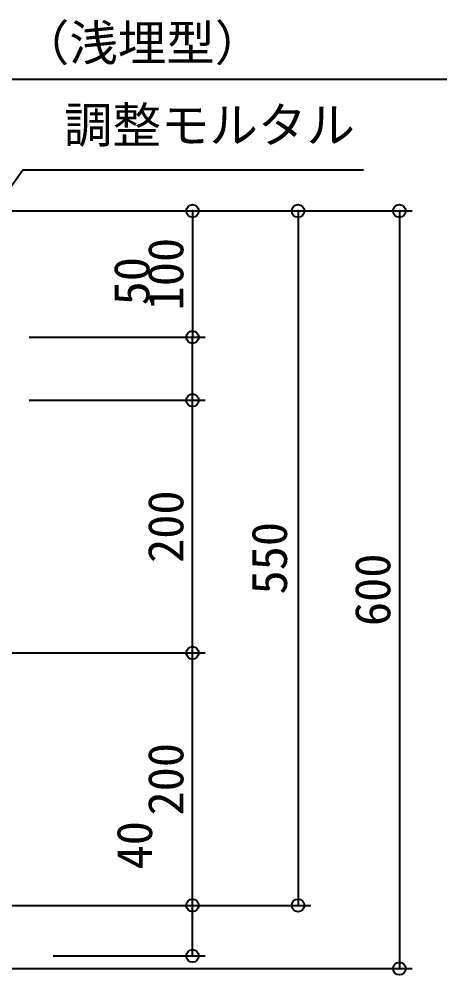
# Model space of a CAD drawing. Units: millimetres at full size, sheet at 1:20. Extents: x -5778 to 5792, y -3160 to 3160.
# Drawn here: x -3082 to -2743, y 1975 to 2732 of the extents above; entities that cross this region are included whole.
import ezdxf
from ezdxf.enums import TextEntityAlignment as Align

# ---------------------------------------------------------------- set-up
doc = ezdxf.new("R2010")
doc.units = ezdxf.units.MM
doc.header["$LTSCALE"] = 20
doc.header["$PDMODE"] = 32
doc.header["$PDSIZE"] = 10
doc.layers.add('0-E_寸法', color=1, linetype='Continuous', lineweight=40)
doc.styles.add('ＭＳ ゴシック', font='')
doc.styles.get('ＭＳ ゴシック').set_extended_font_data('MS Gothic')

msp = doc.modelspace()

# ---------------------------------------------------------------- linework, layer by layer
at = {"layer": '0-E_寸法'}
for p, q in [((-3114.82, 2684.41), (-2743.11, 2684.41)), ((-3189.93, 2456.81), (-3078.98, 2612.57)), ((-3078.98, 2612.57), (-2809.21, 2612.57)), ((-3145.82, 2579.98), (-2934.59, 2579.98)), ((-3145.82, 2579.98), (-2850.93, 2579.98)), ((-3145.82, 2579.98), (-2770.71, 2579.98)), ((-2944.59, 2579.98), (-2944.59, 2479.98)), ((-2860.93, 2579.98), (-2860.93, 2029.98)), ((-2780.71, 2579.98), (-2780.71, 1979.98)), ((-3073.82, 2479.98), (-2934.59, 2479.98)), ((-3073.82, 2479.98), (-2934.59, 2479.98)), ((-2944.59, 2429.98), (-2944.59, 2479.98)), ((-3073.82, 2429.98), (-2934.59, 2429.98)), ((-3073.82, 2429.98), (-2934.59, 2429.98)), ((-2944.59, 2229.98), (-2944.59, 2429.98)), ((-3136.56, 2229.98), (-2934.59, 2229.98)), ((-3136.56, 2229.98), (-2934.59, 2229.98)), ((-2944.59, 2029.98), (-2944.59, 2229.98)), ((-3114.82, 2029.98), (-2934.59, 2029.98)), ((-3114.82, 2029.98), (-2934.59, 2029.98)), ((-3114.82, 2029.98), (-2850.93, 2029.98)), ((-2944.59, 1989.99), (-2944.59, 2029.98)), ((-3054.82, 1989.99), (-2934.59, 1989.99)), ((-3404.82, 1979.98), (-2770.71, 1979.98))]:
    msp.add_line(p, q, dxfattribs=at)
for p in [(-2944.59, 2579.98), (-2860.93, 2579.98), (-2780.71, 2579.98), (-2944.59, 2479.98), (-2944.59, 2429.98), (-2944.59, 2229.98), (-2944.59, 2029.98), (-2860.93, 2029.98), (-2944.59, 1989.99), (-2780.71, 1979.98)]:
    msp.add_point(p, dxfattribs=at)

# ---------------------------------------------------------------- texts
at = {"layer": '0-E_寸法', "style": 'ＭＳ ゴシック'}
for s, p in [('（浅埋型）', (-3080.52, 2690.52)), ('調整モルタル', (-3046.35, 2625.44))]:
    msp.add_text(s, height=28.15, dxfattribs=at).set_placement(p, align=Align.BOTTOM_LEFT)
for s, p in [('100', (-2943.37, 2501.18)), ('50', (-2970.33, 2505.13)), ('200', (-2943.37, 2301.18)), ('550', (-2861.28, 2276.18)), ('600', (-2779.49, 2251.18)), ('200', (-2943.37, 2101.18)), ('40', (-2968.1, 2058.47))]:
    msp.add_text(s, height=28.15, rotation=90, dxfattribs=at).set_placement(p, align=Align.BOTTOM_LEFT)

doc.saveas('drawing.dxf')
